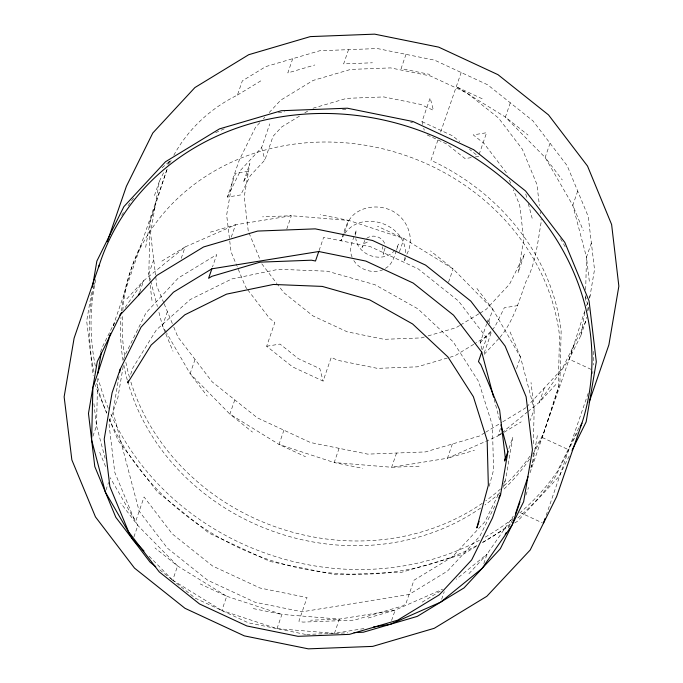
<?xml version="1.0" encoding="UTF-8"?>
<svg xmlns="http://www.w3.org/2000/svg" width="683" height="683" viewBox="0 0 683 683"><rect width="100%" height="100%" fill="white"/><g stroke="black" fill="none" stroke-linecap="round" stroke-linejoin="round"><path stroke-width="0.51" stroke-dasharray="3.42 2.56" d="M97.652 378.544L96.534 425.782L105.114 458.353M533.141 453.153L532.936 461.554L530.973 467.607M533.363 443.711L534.183 409.066L531.024 382.514M585.451 300.264L585.57 295.013M585.698 289.763L586.466 257.218L572.798 205.301L545.145 157.5L505.403 117.049L456.27 86.732L482.796 99.052M91.531 292.418L86.69 321.121L93.187 375.735M119.004 376.418L112.994 411.781L139.178 511.217L167.361 548.125L207.7 580.243L255.049 602.244L302.151 611.797L409.057 594.492L447.485 571.09L479.85 536.198L495.943 503.721M123.196 366.344L117.903 397.549L109.732 421.274L109.109 424.911L114.753 472.295L133.501 517.56L135.908 520.711L144.079 496.985L172.261 533.893L212.601 566.011L259.95 588.003L307.051 597.557L298.881 621.282L302.902 622.102L354.315 620.138L402.509 605.975L405.787 603.977L413.958 580.251L452.385 556.858L484.751 521.957L499.427 492.358M145.658 247.383L150.064 221.446L166.131 171.971A168.462 150.892 19 0 1 167.284 169.042M163.57 172.799L159.37 181.277L150.559 233.142L155.545 275.018M355.433 235.302L356.313 230.162C353.828 238.768 347.801 248.305 352.206 257.32M385.092 247.92L383.172 254.383L383.607 251.814L382.249 246.665M405.062 256.945L404.251 261.76L405.557 257.969M502.961 487.534L505.574 479.944L512.813 437.299L508.895 448.688M537.342 435.617L532.936 461.554L530.981 467.249M527.95 411.559L539.348 402.287L569.152 359.19L580.815 335.643L584.87 311.781M580.815 335.643L585.724 321.403L586.424 317.254M587.482 311.03L588.183 306.88M589.77 297.549L594.526 269.537L588.208 216.434L567.189 165.704L532.911 120.814L487.696 84.82L434.644 60.172L377.349 48.553L319.738 50.755L265.713 66.618L242.345 80.85L237.445 95.082A168.462 150.892 19 0 0 173.576 155.707M489.182 486.296L493.561 470.024L492.392 425.27L478.612 381.541L453.179 341.807L417.817 308.776L374.941 284.7L327.473 271.228L278.638 269.264L231.768 278.954L190.07 299.632L156.373 329.889L132.972 367.659L130.359 375.257M113.19 325.834L116.238 320.361M532.979 453.862A222.479 199.282 19 0 0 542.191 437.479L558.267 388.004L559.505 335.515A222.479 199.282 19 0 0 339.144 142.38A222.479 199.282 19 0 0 121.54 311.098M584.896 310.714L569.152 359.19L590.949 369.315M100.546 352.104L102.185 347.357L113.848 323.81M154.469 195.517L159.37 181.277M113.199 325.714L167.113 169.119M168.752 164.372L170.058 160.582M154.964 207.214L150.064 221.446L148.817 273.934L149.671 281.08M139.733 292.102L143.652 280.713L185.161 246.93L235.541 224.767L291.359 215.734L348.808 220.438L403.986 238.572L453.119 268.897L492.861 309.339L520.514 357.149L534.183 409.066L530.264 420.455M92.939 436.215L96.534 425.782L93.861 403.311M153.718 259.702L148.817 273.934L150.422 280.039M123.503 359.651L125.143 354.904L145.966 312.882L178.331 277.99L216.759 254.588L212.507 266.933M181.243 258.319L185.161 246.93L161.794 261.162M105.95 490.035L108.571 482.437M167.386 311.619L162.486 325.851L172.995 351.216M299.47 116.127L281.746 126.918L273.063 136.276L264.893 160.001L250.2 175.847L240.749 194.92L227.388 197.08L235.558 173.354L248.919 171.194L243.336 182.463L249.867 163.485L244.19 196.909L248.262 231.136M227.388 197.08L240.792 170.033L261.623 147.571L269.794 123.845M231.289 237.103L235.541 224.767L208.528 232.698M292.725 58.687L287.825 72.919L314.829 64.987M133.928 536.889L137.855 525.5L110.202 477.699M195.039 359.42L190.139 373.661L207.273 396.106M286.783 229.018L291.359 215.734L262.545 216.835M348.543 49.654L343.643 63.886L372.448 62.785M305.651 634.447L248.356 622.828L195.304 598.18L172.697 580.183L177.597 565.951L137.855 525.5L120.712 503.055M234.781 399.871L229.881 414.103L252.488 432.1M473.771 344.292L454.852 355.817L417.364 366.831L377.375 368.359L337.615 360.291L331.264 357.346L323.102 381.071L292.623 366.908L266.66 346.238L274.831 322.513L269.418 318.201L247.553 289.575M319.089 250.576L323.665 237.291L370.767 246.836L418.116 268.837L458.455 300.955L486.637 337.863L482.386 350.2M344.565 232.775L348.808 220.438L320.165 214.633M405.992 54.358L401.092 68.599L429.744 74.404M363.945 628.573L334.457 633.346L277.008 628.642L221.83 610.508L226.73 596.268L177.597 565.951L154.99 547.954M283.915 430.188L279.014 444.428L305.549 456.748M422.743 124.485L421.992 121.617L430.162 97.891L433.432 110.322L420.728 104.422L383.812 96.926L346.682 98.352L311.866 108.571M396.294 250.695C394.168 257.534 391.718 265.448 384.683 268.718M396.618 249.747L398.582 244.053L396.268 248.723M399.41 251.865L403.986 238.572L377.451 226.252M437.88 140.126L430.947 160.283A222.479 199.282 19 0 1 561.144 330.768L559.898 383.257L543.822 432.74A222.479 199.282 19 0 1 533.474 450.891M440.655 132.067L461.17 72.492M277.008 628.642L281.908 614.401L339.357 619.114L395.175 610.081L442.652 589.19M339.092 448.321L334.192 462.562L279.014 444.428L229.881 414.103L190.139 373.661L166.737 333.202M406.863 254.17C416.28 236.557 405.395 214.155 386.68 208.674C375.881 205.335 363.646 206.855 354.605 213.864C346.409 220.626 344.283 231.417 340.843 240.92L344.309 233.919M479.107 154.469L486.595 132.724L473.242 134.884L484.059 143.498L506.154 172.432L507.349 175.318M448.543 282.181L453.119 268.897L430.512 250.9M510.303 102.817L505.403 117.049L528.01 135.046M334.457 633.346L339.357 619.114L310.552 620.215M396.541 453.034L391.641 467.266L334.192 462.562L362.835 468.367M481.95 349.372L480.192 342.687L486.655 323.904M486.996 322.914L488.362 318.961L489.617 323.733M488.618 321.676L492.861 309.339L475.727 286.894M550.054 143.259L545.145 157.5L562.288 179.945M391.581 620.514L395.175 610.081L368.171 618.013M452.359 444.001L447.459 458.233L391.641 467.266L420.455 466.165M484.145 353.137L491.632 331.383L487.286 336.062L474.676 343.745M499.982 337.3C513.164 321.659 519.131 300.93 525.867 281.874C535.865 263.186 537.726 241.799 541.312 221.266L541.056 219.158M516.596 368.538L520.514 357.149L510.005 331.784M577.698 191.069L572.798 205.301L583.308 230.666M441.636 599.298L444.249 591.709M500.451 428.48L497.839 436.07L447.459 458.233L474.472 450.302M591.367 242.986L586.466 257.218L589.625 283.778M483.795 563.62L487.064 554.135L513.292 516.203M544.249 388.046L539.348 402.287L557.482 382.736M586.526 305.916L587.832 302.117M589.147 298.317L590.121 295.474M530.051 472.747L574.053 344.949M525.919 495.081L528.531 487.483M546.178 515.298L588.396 392.674M167.77 164.33L169.632 160.556M364.824 240.356L362.033 247.434L364.987 243.165L369.093 241.227M503.678 483.76L505.574 479.944M585.724 321.403L562.382 368.496L526.832 406.82M508.468 527.985L513.129 518.568M578.851 427.934L557.157 471.705A253.948 227.465 19 0 1 521.001 511.866M577.212 432.68L555.518 476.452A253.948 227.465 19 0 1 516.117 519.362M569.229 456.039L559.104 476.384L517.492 521.249L514.384 523.152M125.177 307.435L143.652 280.713L125.518 300.264M259.813 122.675L255.502 127.328L239.306 160.01L232.766 178.989L226.654 214.991L231.042 251.848L236.711 265.533M263.407 118.799L264.85 117.245M269.162 112.593L280.67 100.188L313.113 80.44L350.601 69.427L390.582 67.899L430.341 75.958L467.172 93.067L498.547 118.048L522.333 149.201L536.923 184.41L539.425 205.472M344.983 233.193C362.613 209.109 406.325 224.272 405.557 254.05M394.825 250.277C383.453 263.92 357.858 255.971 355.809 238.461M480.192 342.687L491.384 330.615M492.084 329.855L494.885 326.841L504.336 307.768L517.697 305.6M484.179 354.332L499.264 338.068M468.922 573.686L487.064 554.135L456.133 579.304M501.091 433.423L497.839 436.07L503.234 432.783M501.911 432.757L527.139 412.225M237.445 95.082L260.812 80.859M304.78 112.891L308.323 110.731M366.626 238.418C372.705 233.518 382.915 236.907 384.922 244.437M459.633 325.518L456.09 327.678L425.381 336.702M460.521 324.98L479.125 313.651M480.012 313.113L486.211 309.339L509.586 284.137L524.629 253.786L518.09 272.765L523.767 239.34L519.695 205.122L513.326 189.737M484.768 432.783L479.372 436.061L425.355 451.933L367.736 454.135L310.449 442.516L257.389 417.868L212.174 381.865L177.896 336.975L173.047 325.27M485.664 432.228L501.843 422.384M502.739 421.829L526.115 407.606M504.131 432.237L521.206 421.838M476.264 546.357L463.561 554.092L401.672 572.277L335.66 574.796L270.024 561.486L209.237 533.244L157.44 492.008L118.168 440.578L109.186 418.91M482.616 542.49L508.937 526.465M422.188 602.141L440.159 591.196M383.137 269.657C372.816 274.02 359.779 270.109 353.811 260.573M424.356 337.001L421.283 337.906L384.153 339.323L347.229 331.836L313.036 315.947L283.906 292.751L277.588 284.487M471.236 157.611L465.072 158.61L446.759 144.028L425.261 134.047M475.342 156.945L478.433 156.45L469.503 149.338M266.66 346.238L280.021 344.078L298.334 358.66L319.823 368.641L323.102 381.071M306.676 634.413L328.284 633.585M329.317 633.542L347.835 632.834M253.256 608.596L281.908 614.401L226.73 596.268L200.204 583.948M421.992 121.617L452.462 135.772L459.77 141.586M542.191 437.479L568.726 449.807M519.712 512.352L542.456 522.913M172.697 580.183L221.83 610.508M159.779 569.895L171.885 579.543M149.142 556.218L171.962 579.432M261.811 263.826L276.957 283.658M246.913 288.73L245.624 287.048L237.121 266.515M166.208 332.288L162.486 325.851L158.465 310.577M509.339 180.124L510.935 183.966M249.064 233.057L260.214 259.975M163.749 302.834L156.877 286.254L155.664 276.034M164.151 303.807L172.645 324.297M94.493 383.445L106.736 412.993M99.692 452.334L105.754 466.967M525.773 194.032L527.054 198.873M528.326 203.722L532.159 218.261M423.75 128.31L424.254 130.222M494.15 399.248L499.546 419.755M261.623 147.571L264.893 160.001M150.695 281.063L157.397 306.505M540.185 211.79L540.432 213.89M150.158 285.17L151.976 300.486M529.931 456.15A222.479 199.282 19 0 1 503.73 486.108M500.605 488.926A222.479 199.282 19 0 1 485.741 500.827M482.275 503.277A222.479 199.282 19 0 1 130.684 381.404M129.48 377.323A222.479 199.282 19 0 1 125.57 360.855M124.656 355.698A222.479 199.282 19 0 1 122.496 314.743M122.786 310.534A222.479 199.282 19 0 1 140.809 245.521M512.89 518.534A253.948 227.465 19 0 1 484.99 537.231M479.415 540.304A253.948 227.465 19 0 1 110.023 412.327M108.349 408.417A253.948 227.465 19 0 1 98.25 378.63M95.347 366.131A253.948 227.465 19 0 1 96.03 278.254M121.659 215.444A253.948 227.465 19 0 1 124.519 210.945M128.071 205.694A253.948 227.465 19 0 1 133.646 198.087M162.025 167.796A253.948 227.465 19 0 1 170.938 160.36M215.649 132.715A253.948 227.465 19 0 1 224.289 128.848M278.34 112.84A253.948 227.465 19 0 1 284.598 111.799M342.499 109.254A253.948 227.465 19 0 1 347.758 109.63M410.577 122.129A253.948 227.465 19 0 1 412.592 122.786M560.47 238.615A253.948 227.465 19 0 1 565.2 246.836M585.288 295.637A253.948 227.465 19 0 1 589.07 311.072M593.561 351.335A253.948 227.465 19 0 1 593.339 365.029M592.929 371.424A253.948 227.465 19 0 1 592.742 373.558M170.246 162.298A168.462 150.892 19 0 1 171.16 160.403M529.496 459.155A222.479 199.282 19 0 1 502.859 490.138M499.76 492.972A222.479 199.282 19 0 1 484.964 504.95M480.644 508.024A222.479 199.282 19 0 1 127.559 381.046M127.277 380.021A222.479 199.282 19 0 1 123.743 364.568M123.017 360.445A222.479 199.282 19 0 1 120.993 317.382M510.44 523.921A253.948 227.465 19 0 1 482.437 542.498M476.845 545.546A253.948 227.465 19 0 1 109.246 419.021M106.71 413.164A253.948 227.465 19 0 1 96.619 383.376M93.93 371.928A253.948 227.465 19 0 1 93.716 286.134M93.938 285.084A253.948 227.465 19 0 1 94.391 282.993"/><path stroke-width="1.02" d="M92.879 387.526L91.633 440.014L105.302 491.931L132.946 539.741L143.993 550.976M92.418 287.202L96.858 261.094L123.896 206.616L165.508 161.751L219.439 128.908L281.328 110.723L347.34 108.204L412.976 121.514L473.763 149.756L525.56 190.992L564.832 242.422L589.062 300.964L596.31 361.879L586.142 421.906L572.047 450.353M93.204 386.578L97.78 373.294L101.297 352.548M119.713 372.261L120.242 369.144L141.065 327.123L173.431 292.222L211.858 268.829L318.765 251.523L365.866 261.077L413.206 283.069L453.555 315.187L481.737 352.095L493.613 397.199M120.242 369.144L112.072 392.87L104.209 439.143L109.852 486.535L128.6 531.801L159.19 571.85L199.53 603.968L246.879 625.97L297.993 636.334L349.406 634.37L397.608 620.207L439.314 594.816L471.68 559.923L492.503 517.902L500.673 494.176L507.913 451.531L500.895 424.877M97.78 373.294L108.93 338.956M528.019 476.7L515.469 513.855M99.436 264.586L74.114 338.136L64.142 396.832L71.86 459.915L95.475 516.929L134.5 568.102L185.016 608.322L244.309 635.864L308.323 648.85L372.705 646.391L434.294 628.283L486.825 596.302L530.196 550.003L556.602 496.712L581.933 423.161A253.948 227.465 19 0 0 409.279 126.987A253.948 227.465 19 0 0 98.48 267.599M107.316 241.705L126.398 186.288L152.804 132.997L194.894 87.569L248.706 54.717L310.295 36.609L374.677 34.15L438.691 47.136L497.984 74.678L548.5 114.898L587.525 166.071L611.618 224.528L618.858 286.168L608.886 344.864L589.113 402.296M108.947 338.051L110.586 333.304M138.751 294.954L139.409 293.05M128.395 380.943L127.738 382.847L151.139 345.069L184.837 314.812L226.543 294.142L273.405 284.452L322.239 286.408L369.716 299.888L412.592 323.955L447.954 356.987L473.387 396.721L487.158 440.458L488.336 485.203L476.828 527.925L479.116 521.283M211.858 268.829L208.588 278.314L211.867 276.325L260.069 262.161L311.482 260.197L315.495 261.017L318.765 251.523M481.737 352.095L478.467 361.589L480.875 364.739L499.623 409.996L505.266 457.388L504.643 461.025L507.913 451.531M512.293 524.322L519.985 501.962M543.403 523.357L545.136 518.32M498.778 497.992L500.673 494.176M505.198 534.576L506.129 532.697M580.046 426.969L581.933 423.161M119.807 315.196L121.6 312.609M511.968 525.27L482.164 568.367L440.655 602.15L390.275 624.313L373.422 627.045M354.007 632.603L363.262 632.245L417.287 616.382L464.022 587.918L500.298 548.816L523.63 501.723L532.441 449.858L526.123 396.746L505.104 346.025L470.826 301.135L425.611 265.132L372.551 240.484L315.264 228.865L257.645 231.067L203.628 246.939L156.885 275.394L120.618 314.504L97.276 361.597L88.474 413.463L94.792 466.566L115.811 517.296L150.089 562.186L155.741 566.685"/></g></svg>
